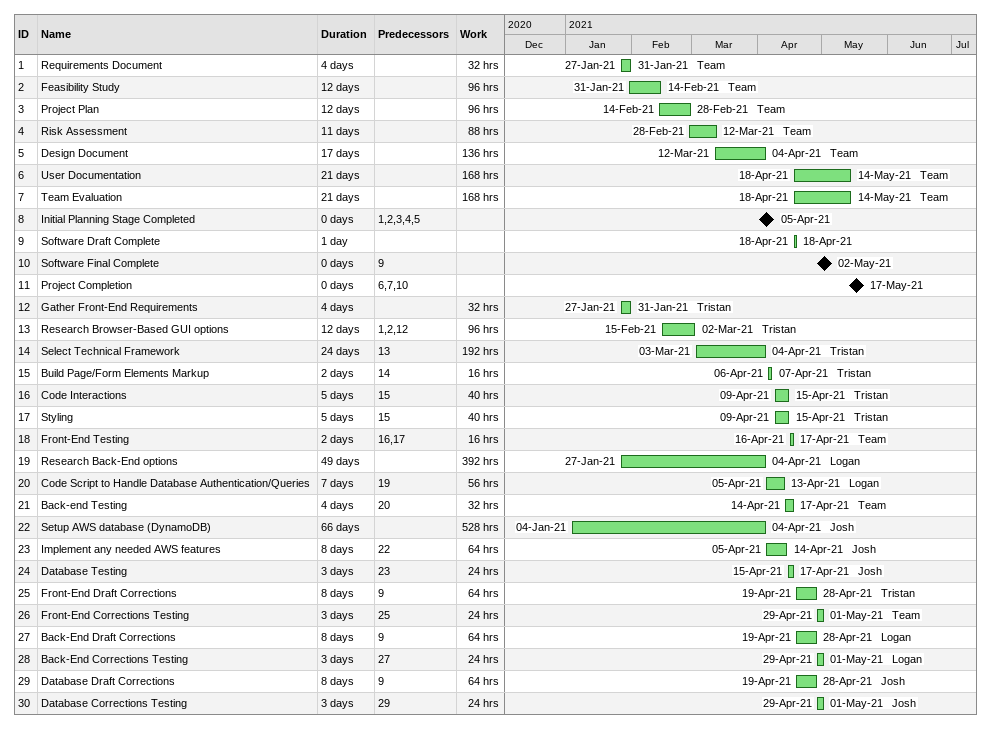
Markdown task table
| ID | Task | Duration | Start | Finish | Predecessors | Resources | Work (h) |
|---|---|---|---|---|---|---|---|
| 1 | Requirements Document | 4d | 2021-01-27 | 2021-01-31 |  | Team | 32 |
| 2 | Feasibility Study | 12d | 2021-01-31 | 2021-02-14 |  | Team | 96 |
| 3 | Project Plan | 12d | 2021-02-14 | 2021-02-28 |  | Team | 96 |
| 4 | Risk Assessment | 11d | 2021-02-28 | 2021-03-12 |  | Team | 88 |
| 5 | Design Document | 17d | 2021-03-12 | 2021-04-04 |  | Team | 136 |
| 6 | User Documentation | 21d | 2021-04-18 | 2021-05-14 |  | Team | 168 |
| 7 | Team Evaluation | 21d | 2021-04-18 | 2021-05-14 |  | Team | 168 |
| 8 | Initial Planning Stage Completed | 0d | 2021-04-05 | 2021-04-05 | 1, 2, 3, 4, 5 |  |  |
| 9 | Software Draft Complete | 1d | 2021-04-18 | 2021-04-18 |  |  |  |
| 10 | Software Final Complete | 0d | 2021-05-02 | 2021-05-02 | 9 |  |  |
| 11 | Project Completion | 0d | 2021-05-17 | 2021-05-17 | 6, 7, 10 |  |  |
| 12 | Gather Front-End Requirements | 4d | 2021-01-27 | 2021-01-31 |  | Tristan | 32 |
| 13 | Research Browser-Based GUI options | 12d | 2021-02-15 | 2021-03-02 | 1, 2, 12 | Tristan | 96 |
| 14 | Select Technical Framework | 24d | 2021-03-03 | 2021-04-04 | 13 | Tristan | 192 |
| 15 | Build Page/Form Elements Markup | 2d | 2021-04-06 | 2021-04-07 | 14 | Tristan | 16 |
| 16 | Code Interactions | 5d | 2021-04-09 | 2021-04-15 | 15 | Tristan | 40 |
| 17 | Styling | 5d | 2021-04-09 | 2021-04-15 | 15 | Tristan | 40 |
| 18 | Front-End Testing | 2d | 2021-04-16 | 2021-04-17 | 16, 17 | Team | 16 |
| 19 | Research Back-End options | 49d | 2021-01-27 | 2021-04-04 |  | Logan | 392 |
| 20 | Code Script to Handle Database Authentication/Queries | 7d | 2021-04-05 | 2021-04-13 | 19 | Logan | 56 |
| 21 | Back-end Testing | 4d | 2021-04-14 | 2021-04-17 | 20 | Team | 32 |
| 22 | Setup AWS database (DynamoDB) | 66d | 2021-01-04 | 2021-04-04 |  | Josh | 528 |
| 23 | Implement any needed AWS features | 8d | 2021-04-05 | 2021-04-14 | 22 | Josh | 64 |
| 24 | Database Testing | 3d | 2021-04-15 | 2021-04-17 | 23 | Josh | 24 |
| 25 | Front-End Draft Corrections | 8d | 2021-04-19 | 2021-04-28 | 9 | Tristan | 64 |
| 26 | Front-End Corrections Testing | 3d | 2021-04-29 | 2021-05-01 | 25 | Team | 24 |
| 27 | Back-End Draft Corrections | 8d | 2021-04-19 | 2021-04-28 | 9 | Logan | 64 |
| 28 | Back-End Corrections Testing | 3d | 2021-04-29 | 2021-05-01 | 27 | Logan | 24 |
| 29 | Database Draft Corrections | 8d | 2021-04-19 | 2021-04-28 | 9 | Josh | 64 |
| 30 | Database Corrections Testing | 3d | 2021-04-29 | 2021-05-01 | 29 | Josh | 24 |
